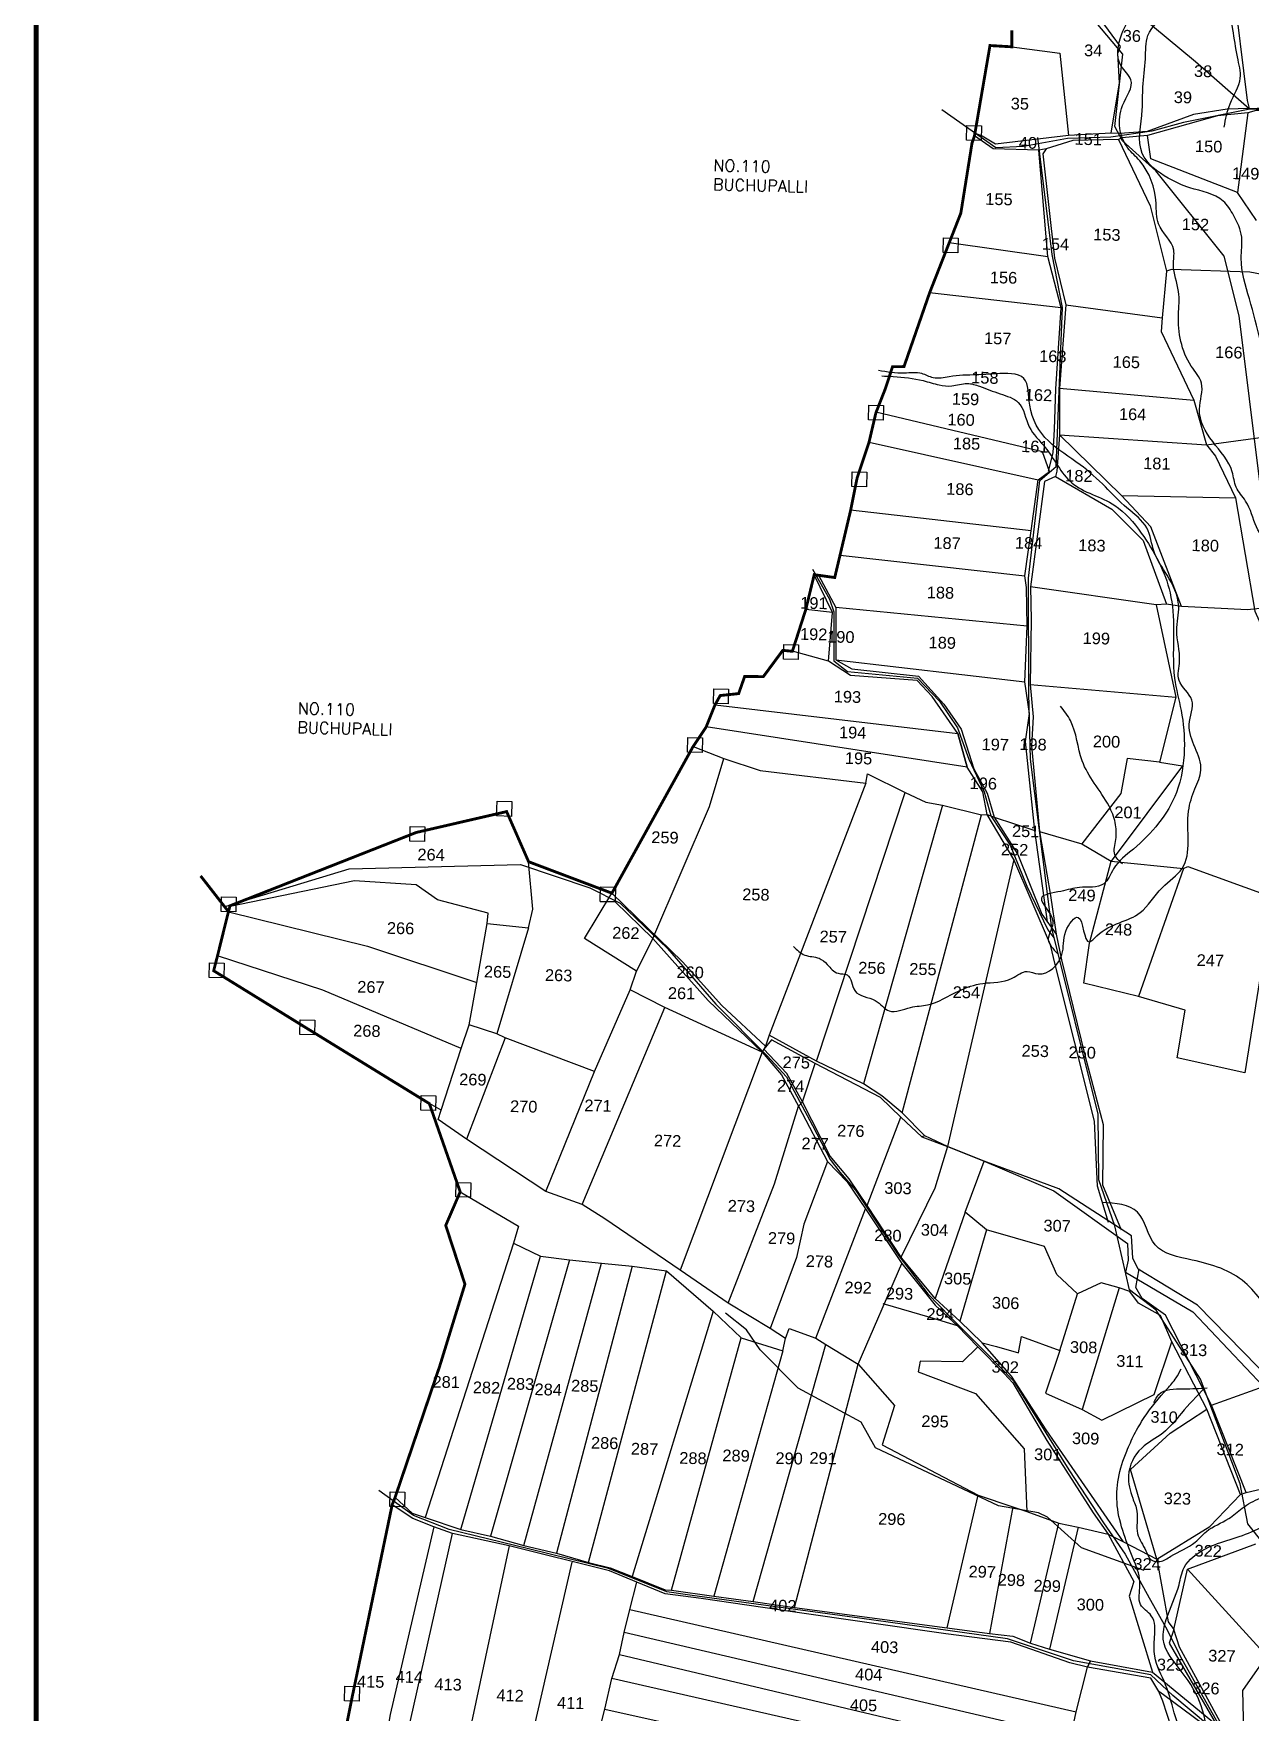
# Model space of a CAD drawing. Header units: inches. Extents: x 204541 to 241319, y 1610159 to 1619241.
# Drawn here: x 204541 to 206667, y 1613464 to 1616398 of the extents above; entities that cross this region are included whole.
import ezdxf
from ezdxf.enums import TextEntityAlignment as Align

# ---------------------------------------------------------------- set-up
doc = ezdxf.new("R2010")
doc.units = ezdxf.units.IN
doc.header["$LTSCALE"] = 15
doc.header["$MEASUREMENT"] = 0
for name, color, linetype in [('PLOT', 7, 'Continuous'), ('PLOT NO', 7, 'Continuous'), ('ROAD', 1, 'Continuous'), ('STREAM', 4, 'Continuous'), ('TEXT', 1, 'Continuous'), ('VILLAGE BOUNDARY', 5, 'Continuous'), ('VILLAGE BOUNDARY STONES', 1, 'Continuous'), ('VILLAGE BOUNDRY', 5, 'Continuous')]:
    doc.layers.add(name, color=color, linetype=linetype)
doc.styles.add('section', font='romant.shx', dxfattribs={"height": 2})
doc.styles.get("Standard").update_dxf_attribs({"font": 'arial.ttf'})

msp = doc.modelspace()

# ---------------------------------------------------------------- linework, layer by layer
at = {"layer": 'PLOT'}
for points in [[(206635.7, 1616484.1), (206661.2, 1616280.6), (206664.8, 1616266.8), (206776.8, 1616271.1), (206818.8, 1616268.6), (206865.7, 1616268), (206966.8, 1616286.2), (207190.8, 1616205.4), (207202.9, 1616200.8), (207211.9, 1616186.4), (207262.8, 1616150.1), (207363.8, 1616119.4), (207478.4, 1616089.4), (207564.4, 1616064.5), (207606.5, 1616073), (207635.3, 1616187.6), (207650.4, 1616245.9), (207698.6, 1616363.5), (207728.7, 1616411.5)], [(206423.6, 1616223.3), (206437.8, 1616311.4), (206435.1, 1616363.3), (206440, 1616375), (206404.3, 1616423.2)], [(206249.8, 1616374.4), (206333.7, 1616363), (206349.2, 1616219.4)], [(207197.6, 1616179.2), (207188.9, 1616197.5), (207102.7, 1616225.7), (207004.7, 1616260.1), (206956.8, 1616275.9), (206865.1, 1616258.7), (206812.2, 1616259), (206689, 1616263.1), (206676.7, 1616263.1), (206662.1, 1616259.1), (206609.3, 1616253.5), (206486.7, 1616219.2), (206442.3, 1616215.3), (206436.1, 1616212.7), (206356.6, 1616210.5), (206310.1, 1616196.3), (206297.1, 1616193.8), (206217.2, 1616196.3), (206184.7, 1616218.7)], [(206664.8, 1616266.8), (206626.2, 1616265.3), (206567, 1616256.2), (206486.6, 1616226.6), (206438.7, 1616222.7), (206423.6, 1616223.3), (206349.2, 1616219.4), (206221.6, 1616204.2), (206198.3, 1616218.3), (206185.6, 1616223.2)], [(206662.1, 1616259.1), (206643.9, 1616120)], [(206677.2, 1616070.6), (206643.9, 1616120), (206492.7, 1616178.9), (206486.7, 1616219.2)], [(206310.1, 1616196.3), (206304.3, 1616187.5), (206324.2, 1616005.2), (206344.1, 1615923.2), (206333.2, 1615777.7), (206333.1, 1615696.3), (206328.8, 1615633.1), (206326.5, 1615623.6), (206306.9, 1615614.9), (206282.7, 1615430.5), (206283.9, 1615373), (206282, 1615259.8), (206287.4, 1615203.5), (206284.6, 1615152.9), (206298.1, 1615002.9), (206317.7, 1614891.3), (206327.4, 1614823.7)], [(206314.1, 1615633.1), (206321.9, 1615664.6), (206324.3, 1615705.6), (206326.7, 1615776.8), (206336.3, 1615918), (206312.9, 1616007.7), (206297.1, 1616193.8)], [(206436.1, 1616212.7), (206491.4, 1616096.4), (206520.4, 1615982.3), (206512.5, 1615900.5), (206510.8, 1615876.7), (206567.7, 1615756.6), (206589.9, 1615678.6), (206605.5, 1615659.1), (206640.8, 1615586.2), (206674.7, 1615387.9), (206717.7, 1615292.1), (206804.8, 1615275.1), (206861.3, 1615160)], [(206140.7, 1616032.2), (206312.9, 1616007.7)], [(206854.4, 1615333.4), (206862.4, 1615353.7), (206764.5, 1615456.7), (206738.3, 1615539.8), (206720.2, 1615614.6), (206729.1, 1615659.5), (206722.6, 1615699.7), (206726.4, 1615769.5), (206733.1, 1615836.2), (206716.9, 1615910.8), (206730.2, 1615968.5), (206665.8, 1615980.8), (206528.8, 1615985.2), (206520.4, 1615982.3)], [(206336.3, 1615918), (206106.4, 1615944.7)], [(206344.1, 1615923.2), (206512.5, 1615900.5)], [(206333.2, 1615777.7), (206567.7, 1615756.6)], [(206312.2, 1614845), (206290.3, 1615004.9), (206274.1, 1615160.4), (206280.8, 1615209.1), (206272.5, 1615264.6), (206276.5, 1615361.7), (206275.5, 1615429.4), (206272.5, 1615450.1), (206284, 1615528.5), (206295.7, 1615617.5), (206315.6, 1615632.5), (206303.4, 1615666.5), (206012.4, 1615736)], [(206546.5, 1615396.3), (206492.8, 1615535.4), (206441.3, 1615590.5), (206333.1, 1615696.3), (206589.9, 1615678.6)], [(206589.9, 1615678.6), (206714.3, 1615696), (206722.6, 1615699.7)], [(206000.5, 1615683.3), (206295.7, 1615617.5)], [(206326.5, 1615623.6), (206424.9, 1615566.4), (206479.5, 1615511.4), (206520.3, 1615400.5)], [(206441.3, 1615590.5), (206640.8, 1615586.2)], [(206284, 1615528.5), (205968.4, 1615564.5)], [(205949.9, 1615486.1), (206272.5, 1615450.1)], [(205929.7, 1615300.5), (205936.8, 1615385.6), (205904.8, 1615451.9)], [(205912.3, 1615450.9), (205942.7, 1615394.3), (205942.4, 1615303.3), (205970.5, 1615287.4), (206086.9, 1615274.7), (206131.3, 1615225.4), (206161.4, 1615181.9), (206183.3, 1615112.7), (206207, 1615070.2), (206219, 1615028), (206260.3, 1614962.7), (206302.1, 1614858.6), (206327.4, 1614823.7), (206336.5, 1614779), (206378.2, 1614609.9), (206409.5, 1614491.3), (206408.1, 1614385.8), (206441.1, 1614307.2)], [(207033.6, 1614908.9), (207025.3, 1614987.3), (206973.2, 1615191.1), (206912.9, 1615198.8), (206854.8, 1615272.4), (206854.4, 1615333.4), (206774.4, 1615390.2), (206764.5, 1615401.8), (206661.4, 1615390.4), (206546.5, 1615396.3), (206520.3, 1615400.5), (206502.3, 1615399.1), (206282.7, 1615430.5)], [(206276.5, 1615361.7), (205942.7, 1615394.3)], [(206502.3, 1615399.1), (206536.3, 1615237.6), (206508, 1615124.2), (206451.2, 1615130.6), (206440.6, 1615069.4), (206372.5, 1614981.3)], [(205936.8, 1615385.6), (205890, 1615390.9)], [(206418.9, 1614320.1), (206399.6, 1614383.3), (206394.2, 1614496.9), (206325.6, 1614770.5), (206317.7, 1614805), (206253.2, 1614954.4), (206206.6, 1615032.9), (206199.4, 1615072.2), (206172.2, 1615115.5), (206155.7, 1615174.6), (206111, 1615239.1), (206084.5, 1615267), (205968.1, 1615275.6), (205929.7, 1615300.5), (205866.6, 1615318)], [(205942.4, 1615303.3), (206272.5, 1615264.6)], [(206282, 1615259.8), (206536.3, 1615237.6)], [(205731.5, 1615224.6), (206155.7, 1615174.6)], [(206155.7, 1615174.6), (206172.2, 1615115.5), (205716, 1615185.8)], [(205623.1, 1614816.3), (205721.7, 1615047), (205747.1, 1615130.5)], [(205693.1, 1615151.4), (205747.1, 1615130.5), (205810.1, 1615109.8), (205995.1, 1615087.3), (205998.1, 1615103.9), (206063.4, 1615071.2), (206099.8, 1615054.4), (206129, 1615048.9), (206197.2, 1615032.5), (206206.6, 1615032.9), (206219, 1615028), (206290.3, 1615004.9)], [(206508, 1615124.2), (206547.9, 1615117.6), (206423.7, 1614951.2)], [(205995.1, 1615087.3), (205826.2, 1614647)], [(205908.6, 1614602), (206063.4, 1615071.2)], [(206129, 1615048.9), (205991.1, 1614562.2)], [(206058.3, 1614511.2), (206197.2, 1615032.5)], [(206298.1, 1615002.9), (206372.5, 1614981.3), (206423.7, 1614951.2), (206550, 1614938.6), (206557.5, 1614941.7), (206703.8, 1614888.9), (206831.5, 1614842.6), (206921.9, 1614813.6), (206960.7, 1614810.5), (207144.5, 1614772)], [(206253.2, 1614954.4), (206137.6, 1614452.8)], [(205405.7, 1614834.7), (205413.2, 1614867.4), (205405.9, 1614950.3)], [(207088.6, 1614527.4), (206882.1, 1614730.8), (206820.6, 1614783.4), (206786.9, 1614705.9), (206688.5, 1614778.7), (206656.7, 1614581.6), (206538.5, 1614607.8), (206552.5, 1614690.6), (206471.1, 1614714.8), (206375.7, 1614738.1), (206385.7, 1614808.1), (206423.7, 1614951.2)], [(206550, 1614938.6), (206471.1, 1614714.8)], [(205253.3, 1614516.4), (205287.9, 1614623.9), (205302.1, 1614665.4), (205315.2, 1614739), (205333.6, 1614842.6), (205335, 1614860.2), (205246.9, 1614883.7), (205209.7, 1614909.8), (205101.5, 1614916.9), (204884.5, 1614872.1)], [(205819.9, 1614627.7), (205813.7, 1614617.2), (205813.7, 1614617.2), (205643.9, 1614695.4), (205583.4, 1614726.3), (205594.4, 1614758.9), (205623.1, 1614816.3), (205594.4, 1614758.9), (205503.5, 1614816), (205551.4, 1614895.3)], [(206705.6, 1614041), (206574.5, 1614175.3), (206470.8, 1614238.3), (206461.5, 1614257.7), (206459, 1614296.3), (206331.9, 1614378.5), (206201.8, 1614426.9), (206137.6, 1614452.8), (206098, 1614471), (206058.3, 1614511.2), (206023, 1614541.4), (205991.1, 1614562.2), (205908.6, 1614602), (205826.2, 1614647), (205819.9, 1614627.7), (205743.4, 1614699.2), (205674.8, 1614775.6), (205551.4, 1614895.3)], [(205531.1, 1614880.9), (205556.8, 1614880.3), (205623.1, 1614816.3), (205719.4, 1614707.5), (205813.7, 1614617.2), (205847.7, 1614577.9), (205877.6, 1614523), (205927.9, 1614426.3), (205962.6, 1614390.6), (205994.1, 1614343.5), (206057.9, 1614248.4), (206116, 1614175.4), (206154.9, 1614139.2), (206190.4, 1614102.5), (206236.3, 1614055.7), (206251.5, 1614039.4), (206311.1, 1613938.8), (206392.2, 1613812.3), (206418.5, 1613775), (206463, 1613692.2), (206454.9, 1613666.9), (206495.9, 1613534.2)], [(204881.5, 1614863), (205124.2, 1614802.9), (205315.2, 1614739)], [(205333.6, 1614842.6), (205405.7, 1614834.7), (205350.2, 1614649.4)], [(205287.9, 1614623.9), (205046.2, 1614726.1), (204862.4, 1614785.6)], [(205436, 1614373.9), (205521, 1614583.5), (205583.4, 1614726.3)], [(205499.6, 1614351.3), (205643.9, 1614695.4)], [(205521, 1614583.5), (205364.9, 1614642.3), (205350.2, 1614649.4), (205302.1, 1614665.4)], [(205364.9, 1614642.3), (205297.2, 1614465.5)], [(206098, 1614471), (206092.9, 1614469.3), (206056, 1614504.1), (206020.4, 1614538.1), (205906.6, 1614597.9), (205830.3, 1614638.8), (205816.8, 1614622.5)], [(205813.7, 1614617.2), (205670.5, 1614236.5)], [(206445.1, 1613762), (206310.1, 1613957.6), (206249.1, 1614051.2), (206198.4, 1614109.6), (206159.1, 1614147.5), (206115.9, 1614187), (206057.9, 1614257.7), (205997.2, 1614349.4), (205966, 1614396.2), (205932.4, 1614435.5), (205884.1, 1614530.6), (205857, 1614580.1), (205816.3, 1614623.1)], [(205754.7, 1614178.8), (205835.2, 1614387.5), (205877.6, 1614523), (205884.1, 1614530.6), (205906.6, 1614597.9)], [(205854.7, 1614117), (205827.6, 1614134.6), (205754.7, 1614178.8), (205670.5, 1614236.5), (205538.8, 1614326.2), (205499.6, 1614351.3), (205436, 1614373.9), (205297.2, 1614465.5), (205248.1, 1614499.9), (205253.3, 1614516.4), (205232.5, 1614527.6)], [(205997.2, 1614349.4), (206056, 1614504.1)], [(206092.9, 1614469.3), (206137.6, 1614452.8), (206201.8, 1614426.9), (206201.8, 1614426.9)], [(205927.9, 1614426.3), (205886.6, 1614317.1), (205873.8, 1614258.8), (205827.6, 1614134.6)], [(206137.6, 1614452.8), (206115.6, 1614380.1), (206056.6, 1614259.6)], [(206503.5, 1613731.5), (206595.7, 1613788.8), (206649.2, 1613844.6), (206590.8, 1613993.7), (206529.5, 1614111.2), (206509.4, 1614157.4), (206471.5, 1614179), (206455.8, 1614199.5), (206437.6, 1614205.9), (206406.1, 1614214.3), (206364.5, 1614195.2), (206328.7, 1614229.2), (206307.3, 1614278.1), (206206, 1614306.9), (206168.4, 1614337.7), (206201.8, 1614426.9), (206323.5, 1614375.4), (206452.1, 1614283.1), (206452.9, 1614254), (206452.9, 1614254), (206448.5, 1614233.3), (206565.9, 1614163.5), (206689.7, 1614033.1)], [(205286.4, 1614373.4), (205388.4, 1614313.3), (205379.5, 1614283.9), (205426.5, 1614261.1), (205477.4, 1614254.7), (205533.5, 1614248.9), (205586.5, 1614243.5), (205646.6, 1614235.3), (205728.2, 1614164.7), (205777.2, 1614118.4), (205849.7, 1614095.7), (205854.7, 1614117), (205861, 1614134.7), (205907.8, 1614117.8), (205925.2, 1614106.7), (205981.8, 1614072), (206045, 1614000.3), (206023.4, 1613931.2), (206191.1, 1613843.4), (206251.6, 1613823), (206276.3, 1613814.5), (206332, 1613794.3), (206366, 1613787.3), (206418.5, 1613775), (206445.1, 1613762), (206503.5, 1613731.5), (206523.3, 1613622), (206532.7, 1613608.3), (206524.9, 1613584.7), (206607.2, 1613442)], [(205907.8, 1614117.8), (205994.1, 1614343.5)], [(206168.4, 1614337.7), (206115.9, 1614187)], [(205379.5, 1614283.9), (205225.1, 1613804)], [(206206, 1614306.9), (206159.1, 1614147.5)], [(205287.4, 1613783.5), (205426.5, 1614261.1)], [(205477.4, 1614254.7), (205339.4, 1613771.8)], [(205397.7, 1613755.2), (205533.5, 1614248.9)], [(205586.5, 1614243.5), (205454.5, 1613742)], [(205510.5, 1613725.8), (205646.6, 1614235.3)], [(205981.8, 1614072), (206057.9, 1614248.4)], [(206649.2, 1613844.6), (206659.3, 1613848.2), (206598.7, 1614000.7), (206518.2, 1614158), (206477.6, 1614186.8), (206466.5, 1614206.4), (206472.3, 1614238.7)], [(206198.4, 1614109.6), (206223.2, 1614103), (206261.7, 1614091.8), (206266.6, 1614120.4), (206333.7, 1614096.3), (206364.5, 1614195.2)], [(206437.6, 1614205.9), (206373.1, 1613993.3)], [(205728.2, 1614164.7), (205586.9, 1613700.9)], [(206154.9, 1614139.2), (206107.2, 1614153.7), (206025.3, 1614177.6)], [(205655.2, 1613677.3), (205777.2, 1614118.4)], [(205798.1, 1613657.3), (205925.2, 1614106.7)], [(206333.7, 1614096.3), (206308.6, 1614021.6), (206373.1, 1613993.3), (206407, 1613974.6), (206498.5, 1614019.2), (206529.5, 1614111.2)], [(205849.7, 1614095.7), (205729.2, 1613666.8)], [(206190.4, 1614102.5), (206163.6, 1614076.2), (206090, 1614077.4), (206086.6, 1614059.1), (206186.7, 1614021), (206271.6, 1613924.4), (206276.3, 1613814.5)], [(205870.1, 1613646.8), (205981.8, 1614072)], [(206598.7, 1614000.7), (206689.7, 1614033.1), (206705.6, 1614041)], [(206503.5, 1613731.5), (206457.3, 1613888.1), (206526.4, 1613951.6), (206590.8, 1613993.7)], [(206659.3, 1613848.2), (206916.4, 1613907.7), (206917.9, 1613942.7), (206917.6, 1613962)], [(205172.6, 1613839.2), (205202.6, 1613811.6), (205225.1, 1613804), (205287.4, 1613783.5), (205339.4, 1613771.8), (205397.7, 1613755.2), (205454.5, 1613742), (205510.5, 1613725.8), (205548.6, 1613716.4), (205586.9, 1613700.9), (205644.3, 1613677.9), (205655.2, 1613677.3), (205729.2, 1613666.8), (205798.1, 1613657.3), (205870.1, 1613646.8), (206137.2, 1613611.4), (206211.1, 1613601.5), (206251.7, 1613596.8), (206282.6, 1613584.5), (206315.6, 1613574), (206387.1, 1613554), (206382.4, 1613542.5), (206387.1, 1613554), (206495.9, 1613534.2), (206607.2, 1613442)], [(206137.2, 1613611.4), (206191.1, 1613843.4)], [(206352.8, 1613420.7), (206362.6, 1613464.8), (206382.4, 1613542.5), (206351.4, 1613550.4), (206248.4, 1613586.3), (206134.8, 1613600.8), (205866.8, 1613639.7), (205707.3, 1613662.8), (205644.7, 1613671), (205595, 1613691.5), (205547.3, 1613711), (205372.2, 1613754.5), (205273, 1613776.1), (205240.4, 1613788), (205203.7, 1613802.8), (205167.6, 1613826.7)], [(206251.6, 1613823), (206211.1, 1613601.5)], [(205240.4, 1613788), (205164.1, 1613459.9), (205138, 1613304.9)], [(206282.6, 1613584.5), (206332, 1613794.3)], [(206366, 1613787.3), (206315.6, 1613574)], [(205168.6, 1613312.1), (205273, 1613776.1)], [(205372.2, 1613754.5), (205280, 1613323.4)], [(206620.9, 1613434.2), (206542.6, 1613577.4), (206532.7, 1613608.3), (206556.8, 1613713.9), (206675.9, 1613758.5)], [(205385.4, 1613304.9), (205481.8, 1613726.4)], [(206556.8, 1613713.9), (206695.5, 1613561.8), (206773.8, 1613509), (206817.6, 1613501.9), (206845, 1613491.8)], [(206655.5, 1613405.3), (206653.2, 1613502), (206695.5, 1613561.8), (206732.5, 1613641.3), (206789.4, 1613702.4)], [(205484.2, 1613252.2), (205506.8, 1613337.5), (205524.2, 1613412.1), (205538.8, 1613469.5), (205551.2, 1613522.7), (205564.4, 1613564.8), (205573.1, 1613603.3), (205582.6, 1613643.8), (205595, 1613691.5)], [(205582.6, 1613643.8), (206362.6, 1613464.8)], [(206352.8, 1613420.7), (205573.1, 1613603.3)], [(205564.4, 1613564.8), (206343.3, 1613380.2)], [(206279.2, 1613357.2), (205551.2, 1613522.7)], [(206776, 1613342.7), (206668.9, 1613379.7), (206636.6, 1613404.2), (206514.8, 1613494.6), (206506.7, 1613500.2), (206493, 1613523.6), (206382.4, 1613542.5)], [(206551.3, 1613366.7), (206513.8, 1613483.2), (206506.7, 1613500.2)], [(205538.8, 1613469.5), (206275, 1613305.8)]]:
    msp.add_lwpolyline(points, dxfattribs=at)
at = {"layer": 'ROAD'}
for points in [[(206312.1, 1616554.8), (206359.1, 1616517.3), (206471.8, 1616430.8), (206570.5, 1616348.5), (206664.8, 1616266.8)], [(207144.4, 1614772.7), (207046.9, 1614931.5), (206899.6, 1615195.6), (206720.5, 1615381.5), (206683.2, 1615614.1), (206647.2, 1615904.1), (206620.8, 1616008.6), (206501.7, 1616157.9), (206443.5, 1616210), (206429.9, 1616235), (206443.9, 1616361.4), (206329.1, 1616498.6)], [(206780.5, 1616263.9), (206665.4, 1616265.4), (206549.6, 1616242.3), (206494.4, 1616226.8), (206423.1, 1616216.6), (206347.3, 1616213.9), (206270.5, 1616200), (206222.3, 1616197.8), (206127.6, 1616264.5)], [(206903.3, 1613392.5), (206862.4, 1613480.4), (206857, 1613535.5), (206860.1, 1613563.2), (206822.8, 1613645.9), (206789.2, 1613708.9), (206689.4, 1613758.9), (206662.3, 1613793), (206648.9, 1613863.3), (206579.3, 1614045.8), (206501.8, 1614166.5), (206455.5, 1614202), (206429.8, 1614313.8), (206401.8, 1614394.6), (206400.5, 1614508.9), (206320.1, 1614833.9), (206282.5, 1615129.3), (206279.4, 1615244.3), (206279.2, 1615445.8), (206298.7, 1615616.3), (206327.3, 1615640.7), (206338.6, 1615919.1), (206320.4, 1616011.3), (206295.2, 1616216.2)], [(205901.7, 1615461.4), (205931.4, 1615409.4), (205939.2, 1615387), (205938.9, 1615301.5), (205962.8, 1615282.7), (206085.1, 1615271.1), (206123.9, 1615230.9), (206155, 1615184.1), (206174.8, 1615129.6), (206201.6, 1615072.2), (206213, 1615030.4), (206247.3, 1614979.5), (206275.9, 1614907.5), (206312.7, 1614831.4), (206323.4, 1614817.2)], [(204877.5, 1614872.8), (205092.6, 1614937.7), (205391.5, 1614945.2), (205512.7, 1614904.8), (205566, 1614878.1), (205648.3, 1614798.7), (205732.8, 1614701.1), (205822.8, 1614611.3), (205856.3, 1614574.3), (205902, 1614489.3), (205932.5, 1614430.2), (205949.4, 1614407.5), (205976.7, 1614376.6), (206052.6, 1614261.5), (206103.4, 1614195.2), (206143, 1614154.3), (206206.1, 1614090.9), (206252.6, 1614043.2), (206349.6, 1613887.4), (206410.2, 1613794.7), (206448, 1613740.4), (206490.1, 1613663.8), (206518.4, 1613613), (206547, 1613557), (206612.2, 1613440.8)], [(206480.9, 1613711.5), (206371.8, 1613751.1), (206312.3, 1613804.6), (206296.4, 1613812.5), (206226.4, 1613824.6), (206011.6, 1613926.3), (205986.6, 1613971), (205877, 1614030.4), (205810.3, 1614097.4), (205786.4, 1614132), (205750, 1614161.2)], [(206652.2, 1613392), (206531, 1613493.1), (206493, 1613529.4), (206357.8, 1613553.6), (206242.5, 1613592.5), (205983.6, 1613628.5), (205691.5, 1613668.1), (205647.1, 1613674.2), (205545.2, 1613715.3), (205405.9, 1613749.7), (205266.9, 1613783.5), (205204.7, 1613808), (205144.1, 1613851.3)]]:
    msp.add_lwpolyline(points, dxfattribs=at)
at = {"layer": 'STREAM'}
for points in [[(206976.5, 1614016.6), (206977.5, 1614024.1), (206977.1, 1614043.5), (206957.9, 1614124.7), (206953.5, 1614188.8), (206934.2, 1614263.3), (206950, 1614397.5), (206975.6, 1614483.3), (207007.7, 1614521.3), (207035.9, 1614574.5), (206995.6, 1614615.8), (206945.7, 1614681.8), (206927.8, 1614710), (206938.6, 1614775.3), (206940, 1614796.4), (206921.9, 1614815.3), (206899.5, 1614831), (206911, 1614851.4), (206916.6, 1614874), (206923.4, 1614912.6), (206904, 1614949.2), (206883.9, 1614990), (206864.6, 1615028.4), (206847.5, 1615053.2), (206836.5, 1615090.4), (206823.7, 1615118.5), (206816.8, 1615148.1), (206803.2, 1615176.2), (206782.5, 1615192.7), (206727, 1615277.8), (206715.4, 1615323.5), (206698, 1615370.2), (206699.4, 1615428.2), (206726.8, 1615449.5), (206704.3, 1615496.3), (206677.4, 1615535.6), (206658.3, 1615580.6), (206642, 1615604.6), (206635, 1615631.7), (206600.8, 1615684.4), (206577.7, 1615741.3), (206581.2, 1615786.6), (206563.4, 1615816.5), (206541.1, 1615906.2), (206541.2, 1615946.6), (206532.2, 1615993.9), (206532.8, 1616019.1), (206506.1, 1616064.9), (206501.9, 1616101.2), (206473.3, 1616175.1), (206452.7, 1616197.4), (206443.5, 1616271.7), (206458, 1616316.8), (206440.9, 1616340.8), (206442.2, 1616397.1), (206463.2, 1616430.3), (206506, 1616454.9), (206545.8, 1616499.5), (206580.4, 1616539), (206598.6, 1616559.7), (206619.6, 1616597), (206638.5, 1616610.9), (206650.5, 1616619), (206658.6, 1616641.6), (206669.1, 1616661.5), (206684, 1616683.9), (206694.4, 1616697.9), (206707.5, 1616715.3), (206753.1, 1616752.6), (206807.5, 1616813.6), (206835.4, 1616850.8), (206852.1, 1616847), (206868, 1616879.5), (206893.9, 1616905.8), (206941.1, 1616908.9), (206992.8, 1616919.5), (207064, 1616938.9), (207128.2, 1616947.5), (207197.4, 1616956), (207255.3, 1616980.7), (207337.4, 1616989.2), (207424.7, 1617012.4), (207453.6, 1617021.9), (207479.9, 1617031.3), (207503.2, 1617057.7), (207523.2, 1617085), (207541.6, 1617113.2), (207565.1, 1617147.2)], [(207061.2, 1614565.6), (207057.4, 1614583.4), (207033.7, 1614613.4), (207017.2, 1614629.8), (206996.6, 1614646.3), (206976.1, 1614670.3), (206960.5, 1614691.7), (206943.2, 1614707.3), (206945.8, 1614746.8), (206958.1, 1614805.5), (206946.1, 1614830.1), (206937.1, 1614843), (206947.3, 1614918.2), (206945.3, 1614975.5), (206931.2, 1615021.3), (206915.8, 1615084), (206899.6, 1615112.1), (206894, 1615161.1), (206881.4, 1615199.2), (206873.6, 1615225.5), (206862.8, 1615267.9), (206848.7, 1615278.3), (206854.8, 1615326.8), (206841.5, 1615370.9), (206804.2, 1615396.2), (206779.7, 1615428.7), (206740.7, 1615491.9), (206721.9, 1615549.6), (206716.9, 1615591.8), (206714.6, 1615638.2), (206715.3, 1615665.1), (206684.3, 1615860.1), (206665, 1615933.7), (206650.6, 1616004.8), (206651.5, 1616041.8), (206637.2, 1616080), (206619.2, 1616104.9), (206560.8, 1616128.1), (206523.3, 1616145), (206477.8, 1616187.9), (206477.9, 1616264.5), (206478.8, 1616304), (206483.3, 1616353.6), (206487.6, 1616393.9), (206526.6, 1616437.6), (206565.3, 1616473.7), (206600.5, 1616501.5), (206619.5, 1616518.8), (206629.3, 1616508.4), (206629.2, 1616465.5), (206635.4, 1616404.8), (206643.5, 1616356.6), (206648.5, 1616319.4), (206630.6, 1616274.4), (206620.4, 1616234.2)], [(205868.6, 1614802.1), (205888.5, 1614787.2), (205913.2, 1614781.5), (205927.5, 1614770.9), (205946.6, 1614755.3), (205962.1, 1614752.5), (205975.8, 1614725), (206011.5, 1614707.5), (206035.9, 1614689.5), (206073, 1614695.6), (206102.8, 1614700.3), (206156.9, 1614724.3), (206199.3, 1614737.6), (206250.5, 1614746.8), (206276.9, 1614758.6), (206296, 1614754.1), (206337.5, 1614788), (206344.2, 1614828.8), (206366, 1614852.9), (206385.1, 1614810.1), (206398.4, 1614820.7), (206474.2, 1614861.3), (206512.5, 1614904.9), (206547.5, 1614938.6), (206558.7, 1615038.9), (206569.9, 1615077.9), (206580.2, 1615110.1), (206559.8, 1615190), (206564.3, 1615232.9), (206542.2, 1615267.2), (206543, 1615301.2), (206538.1, 1615354.5), (206541.4, 1615397), (206521.2, 1615451.1), (206498.5, 1615491.9), (206485.8, 1615533.5), (206451, 1615568.6), (206413.3, 1615605.4), (206369.1, 1615644), (206313.8, 1615685.6), (206281.2, 1615748.4), (206270.9, 1615794.9), (206222.1, 1615803), (206188, 1615801.2), (206140.7, 1615797.9), (206112.7, 1615795.9), (206092.8, 1615803.4), (206062.2, 1615804.1), (206016.9, 1615808.7)], [(206022.6, 1615799.2), (206042.8, 1615798.3), (206095.3, 1615791), (206123.1, 1615783.5), (206145, 1615781.9), (206172.1, 1615786.1), (206193.6, 1615781.2), (206229.5, 1615768), (206261.3, 1615752.9), (206280.5, 1615710.4), (206308.3, 1615674.3), (206354.5, 1615612.6), (206429.6, 1615573.1), (206476.1, 1615524.5), (206526.3, 1615420.2), (206532.5, 1615355), (206534.3, 1615270.8), (206545.6, 1615214.8), (206551.2, 1615146.5), (206537.4, 1615071.4), (206462.3, 1614972.5), (206427.6, 1614937.8), (206410.5, 1614911.5), (206368.2, 1614905.4), (206335.3, 1614898.5), (206301.6, 1614886.7), (206321.5, 1614846.9), (206313.6, 1614814.9), (206330, 1614789.9)], [(206443.1, 1614946.7), (206429.8, 1614962.8), (206431.5, 1614989), (206430.6, 1615018.6), (206419.7, 1615047.2), (206393.9, 1615087.7), (206372.9, 1615126.5), (206352.5, 1615196.8), (206335.1, 1615222.3)], [(207218.5, 1613444.8), (207195.1, 1613453.7), (207175.3, 1613464.2), (207154.3, 1613464.7), (207141.6, 1613464.4), (207130.2, 1613468.4), (207108.6, 1613470.5), (207087.1, 1613469.9), (207035.2, 1613479.5), (207003.5, 1613475.5), (206982.6, 1613479.7), (206939.1, 1613487.5), (206915.6, 1613495.4), (206869.9, 1613497), (206846.3, 1613454.5), (206835.6, 1613404.3), (206830.3, 1613378.1), (206793.9, 1613328), (206773.7, 1613296.4), (206727.7, 1613225.6), (206707, 1613174), (206664.8, 1613121.4), (206629.1, 1613079.7), (206570.4, 1613045.8), (206509.6, 1613034.6), (206482.8, 1613035.2), (206414.2, 1613038.8), (206352.8, 1613038.6), (206286.5, 1613046), (206266.1, 1613075.1), (206266.2, 1613114.6), (206260.7, 1613164.3), (206261.3, 1613158.2), (206265.9, 1613209.4), (206273.5, 1613249.5), (206310.9, 1613298.3), (206355.7, 1613310.7), (206434.5, 1613297.1), (206485.6, 1613288.3), (206524.4, 1613289.9), (206546.4, 1613295.3), (206574.5, 1613310.6), (206582.3, 1613322.2), (206587.6, 1613367.5), (206590.4, 1613413.6), (206580.9, 1613475.2), (206547.7, 1613533.2), (206514.5, 1613591.6), (206519.6, 1613626), (206542, 1613686.8), (206551.1, 1613716.9), (206588.1, 1613749.6), (206673.8, 1613781.3), (206726.5, 1613806.9), (206823.5, 1613816.5), (206881.2, 1613835.3), (206959.3, 1613881.1), (207000.4, 1613913.7), (207012.7, 1613936.2), (207009.5, 1613980.8), (206996.2, 1614020.6), (206992.1, 1614061.9), (206987.2, 1614106.6), (206976.7, 1614161.4), (206970.8, 1614196.9), (206972.6, 1614238), (206962.4, 1614267.7), (206966.8, 1614347.1), (206973, 1614399.1), (206986.6, 1614441.6), (207010.8, 1614503.3), (207030.9, 1614537.3), (207063.5, 1614564.3), (207098.4, 1614579.4), (207130.8, 1614597.2), (207145.3, 1614606.1), (207153.4, 1614661.9), (207155.5, 1614714), (207165.6, 1614786.1), (207244.6, 1614781.7), (207264, 1614785.4), (207309.1, 1614807.9), (207348.5, 1614835.6), (207384.7, 1614875.9), (207415.8, 1614910.5), (207437.5, 1614938.6), (207462.1, 1614948.1)], [(206932.5, 1613932.6), (206983, 1613931.4), (206996, 1613950.5), (206987.7, 1613991.9), (206935.9, 1614044.4), (206895.8, 1614057.2), (206853.6, 1614089.3), (206792, 1614119.3), (206719.4, 1614149.6), (206656.9, 1614215), (206565.2, 1614254.2), (206500.1, 1614280.9), (206469.5, 1614338), (206407.5, 1614354.6)], [(205654.4, 1611096.8), (205648.1, 1611118), (205653.9, 1611139.9), (205661.4, 1611147.6), (205669, 1611158.4), (205681.9, 1611195.9), (205689.4, 1611221.4), (205708.6, 1611236.7), (205719, 1611253.8), (205723.4, 1611282.6), (205732.3, 1611305.5), (205748, 1611327.1), (205750.7, 1611350.2), (205752.3, 1611372.7), (205759.2, 1611395.7), (205781.4, 1611411.1), (205778.2, 1611454), (205786.9, 1611501.7), (205773.1, 1611526.3), (205788.4, 1611568.8), (205766.5, 1611599.5), (205771.3, 1611626.3), (205776.7, 1611642.9), (205771.4, 1611667.4), (205776.6, 1611708.4), (205783.6, 1611723.3), (205786, 1611754.3), (205786.6, 1611779.5), (205818.8, 1611826.4), (205809, 1611872.8), (205830.9, 1611913.4), (205848.7, 1611956.6), (205849.4, 1611985.1), (205872.1, 1612023.2), (205872.9, 1612057.6), (205884.5, 1612087.6), (205877.7, 1612117.1), (205884.5, 1612157.2), (205886.7, 1612180.7), (205904.5, 1612223.9), (205912.2, 1612262.2), (205938.7, 1612282.6), (205949, 1612327.6), (205973, 1612348.1), (205985.3, 1612370.4), (206003, 1612412), (206008.7, 1612440.4), (206007.9, 1612476.5), (206009.6, 1612512.6), (206008.7, 1612547), (205978.9, 1612563.7), (205942.2, 1612577.9), (205923.2, 1612591.8), (205905.2, 1612610.7), (205887.7, 1612619.5), (205873.3, 1612646.7), (205866.8, 1612657.8), (205850.2, 1612664.9), (205824.8, 1612704.7), (205812.8, 1612768.8), (205823.9, 1612810.5), (205834.6, 1612838.8), (205839.5, 1612868.9), (205845.1, 1612892.3), (205857.9, 1612899.5), (205877.5, 1612912.5), (205888.3, 1612942.5), (205913.3, 1612971.3), (205936.4, 1612988.4), (205968.5, 1612995.2), (206066.6, 1612990.4), (206113.7, 1612992.6), (206200, 1613017.5), (206228.1, 1613033.6), (206236.7, 1613072.4), (206245.6, 1613130.1), (206238.2, 1613175.6), (206235.4, 1613200), (206240.4, 1613234.3), (206253.5, 1613255), (206276.2, 1613291.4), (206287.6, 1613312.1), (206293.9, 1613327.9), (206312.7, 1613343.4), (206344.6, 1613342.7), (206386.3, 1613331.6), (206417.3, 1613325), (206460.7, 1613315.6), (206481.8, 1613317.6), (206510.5, 1613322.9), (206527.5, 1613332.5), (206542, 1613341.4), (206562.3, 1613371.5), (206551.5, 1613413.8), (206535.7, 1613456.1), (206518.5, 1613511.9), (206499.5, 1613561.9), (206499.4, 1613595.4), (206493.6, 1613632.5), (206474.7, 1613652.3), (206473.8, 1613685.9), (206463.8, 1613727.7), (206434.2, 1613824.9), (206436.1, 1613872.7), (206450.7, 1613920.2), (206463.9, 1613949.3), (206481.4, 1613979.1), (206521.3, 1614029.4), (206536.8, 1614048.3), (206545.6, 1614064.1)], [(206586.7, 1614030.5), (206546.2, 1613986.7), (206513.8, 1613951.7), (206476.8, 1613925.7), (206453.6, 1613877.3), (206461.1, 1613838.2), (206468.4, 1613815.2), (206469.6, 1613776.2), (206484.2, 1613745.9), (206493.3, 1613730.4), (206508.5, 1613727.4), (206527.7, 1613736.5), (206570.4, 1613761.3), (206589.8, 1613779.7), (206628.8, 1613802.5), (206652.3, 1613820.4), (206683.8, 1613838.1), (206705, 1613844.4), (206734.1, 1613847.9), (206768, 1613858.7), (206796.1, 1613864.4), (206822.6, 1613872.7), (206859.7, 1613881.8), (206896.1, 1613885.7), (206933.4, 1613919.8), (206933.9, 1613943.5), (206923.8, 1613959.5), (206865.2, 1613976.7)], [(206498.1, 1614005.1), (206506.8, 1614019.2), (206549.9, 1614029.1), (206591.1, 1614030.6)]]:
    msp.add_spline(points, degree=3, dxfattribs=at)
at = {"layer": 'VILLAGE BOUNDARY', "const_width": 5}
msp.add_lwpolyline([(205055.5, 1613279.2), (205098.5, 1613494.4), (205167.6, 1613826.7), (205172.6, 1613839.2), (205250.6, 1614068.8), (205294.7, 1614212), (205261.1, 1614314.7), (205286.4, 1614373.4), (205232.5, 1614527.6), (205013.5, 1614662.3), (204855.8, 1614759.8), (204862.4, 1614785.6), (204881.6, 1614863.1), (204833, 1614925.5), (204881.6, 1614863.1), (204884.4, 1614873.3), (205209.6, 1615001.4), (205367.5, 1615037.9), (205405.9, 1614950.3), (205551.4, 1614895.3), (205693.1, 1615151.4), (205716, 1615185.8), (205731.5, 1615224.6), (205740.6, 1615240.7), (205772.8, 1615244.1), (205783.3, 1615274.1), (205815.9, 1615273.7), (205849.9, 1615319.7), (205866.6, 1615318), (205890, 1615390.9), (205904.8, 1615451.9), (205940.6, 1615446.9), (205949.9, 1615486.1), (205968.4, 1615564.5), (205979.8, 1615621.2), (206000.5, 1615683.3), (206012.5, 1615734.7), (206029, 1615776.9), (206041.6, 1615815.3), (206061.6, 1615815.6), (206106.4, 1615944.7), (206140.7, 1616032.2), (206160.9, 1616083.8), (206180.4, 1616206.1), (206184.7, 1616218.7), (206211.8, 1616376.6), (206249.8, 1616374.4), (206249.8, 1616403.1)], dxfattribs=at)
at = {"layer": 'VILLAGE BOUNDARY STONES'}
for points in [[(206171.3, 1616237.1), (206196.9, 1616236.5), (206196.4, 1616210.9), (206170.7, 1616211.5)], [(206130.6, 1616040.7), (206156.2, 1616040.1), (206155.6, 1616014.5), (206130, 1616015.1)], [(206000, 1615748.4), (206025.6, 1615747.8), (206025, 1615722.2), (205999.4, 1615722.8)], [(205971.1, 1615631.6), (205996.8, 1615631), (205996.2, 1615605.4), (205970.5, 1615606)], [(205851.8, 1615330.1), (205877.5, 1615329.5), (205876.9, 1615303.9), (205851.2, 1615304.5)], [(205729.3, 1615252.4), (205755, 1615251.8), (205754.4, 1615226.1), (205728.7, 1615226.7)], [(205684.3, 1615167.4), (205709.9, 1615166.8), (205709.3, 1615141.2), (205683.7, 1615141.8)], [(205350.7, 1615055.9), (205376.4, 1615055.3), (205375.8, 1615029.6), (205350.1, 1615030.2)], [(205199, 1615011.8), (205224.7, 1615011.2), (205224.1, 1614985.6), (205198.4, 1614986.2)], [(205531.7, 1614906.5), (205557.4, 1614905.9), (205556.8, 1614880.3), (205531.1, 1614880.9)], [(204869.5, 1614888.9), (204895.1, 1614888.3), (204894.5, 1614862.7), (204868.9, 1614863.3)], [(204848.4, 1614773.7), (204874, 1614773.1), (204873.4, 1614747.5), (204847.8, 1614748.1)], [(205006.7, 1614674), (205032.4, 1614673.4), (205031.8, 1614647.8), (205006.1, 1614648.4)], [(205218.3, 1614542), (205243.9, 1614541.4), (205243.3, 1614515.8), (205217.7, 1614516.4)], [(205279.3, 1614390), (205304.9, 1614389.4), (205304.3, 1614363.8), (205278.7, 1614364.4)], [(205164.1, 1613849.1), (205189.7, 1613848.5), (205189.1, 1613822.8), (205163.5, 1613823.4)], [(205084.8, 1613509.5), (205110.5, 1613508.9), (205109.9, 1613483.2), (205084.2, 1613483.8)]]:
    msp.add_lwpolyline(points, close=True, dxfattribs=at)
at = {"layer": 'VILLAGE BOUNDRY', "const_width": 9}
msp.add_lwpolyline([(204545.7, 1618728.4), (209732.2, 1618728.4), (209732.2, 1610481.2), (204545.7, 1610481.2)], close=True, dxfattribs=at)

# ---------------------------------------------------------------- texts
at = {"layer": 'PLOT NO'}
for s, p in [('36', (206459.6, 1616393.5)), ('34', (206392.1, 1616368)), ('38', (206584.1, 1616331.8)), ('35', (206264, 1616275)), ('39', (206548.8, 1616286.1)), ('40', (206278.1, 1616206.7)), ('151', (206383.5, 1616213)), ('150', (206593.8, 1616200.3)), ('149', (206658.5, 1616152.9)), ('155', (206227.5, 1616108.1)), ('152', (206570.7, 1616064)), ('154', (206326.2, 1616029.6)), ('153', (206416, 1616046)), ('156', (206235.5, 1615971.1)), ('157', (206225.3, 1615864.8)), ('163', (206321.6, 1615833.6)), ('165', (206450, 1615823.4)), ('166', (206629, 1615840.4)), ('158', (206202.9, 1615796.1)), ('162', (206296.6, 1615765.8)), ('159', (206169.1, 1615758.7)), ('160', (206161.3, 1615722.6)), ('164', (206461, 1615732.3)), ('185', (206170.9, 1615681)), ('161', (206290.2, 1615675.9)), ('182', (206367.2, 1615624.6)), ('181', (206503.3, 1615646.2)), ('186', (206159.3, 1615601.4)), ('187', (206136.9, 1615507.1)), ('184', (206279.3, 1615507.3)), ('183', (206389.9, 1615503)), ('180', (206587.9, 1615502.9)), ('188', (206125.3, 1615420.5)), ('191', (205904.3, 1615402.3)), ('192', (205903.9, 1615347.9)), ('190', (205951.3, 1615343.2)), ('189', (206128.5, 1615333)), ('199', (206397.6, 1615340.6)), ('193', (205962.9, 1615238.5)), ('194', (205972, 1615176)), ('197', (206221.1, 1615155.1)), ('198', (206287, 1615155.3)), ('200', (206415.4, 1615160.2)), ('195', (205982.3, 1615131)), ('196', (206200.2, 1615087.1)), ('201', (206452.9, 1615036.4)), ('251', (206274.2, 1615003.6)), ('259', (205644.1, 1614992.7)), ('264', (205235.6, 1614962.5)), ('252', (206254.9, 1614971.4)), ('258', (205802.9, 1614892.9)), ('249', (206372.5, 1614891.6)), ('266', (205182.3, 1614834.1)), ('262', (205575.8, 1614825.8)), ('248', (206436.4, 1614831.9)), ('257', (205938, 1614819.2)), ('247', (206596.7, 1614777.9)), ('265', (205351.8, 1614757.9)), ('263', (205458.4, 1614751.8)), ('260', (205688.1, 1614757.1)), ('256', (206005.6, 1614764.7)), ('255', (206094.7, 1614762.6)), ('267', (205130.5, 1614731.3)), ('261', (205673.1, 1614720.4)), ('254', (206170.6, 1614722)), ('268', (205123.4, 1614654.7)), ('275', (205873.5, 1614599.5)), ('253', (206290.9, 1614619.6)), ('250', (206372.9, 1614616.8)), ('269', (205308.5, 1614569.7)), ('274', (205863.7, 1614558.3)), ('270', (205397.4, 1614522.6)), ('271', (205527.2, 1614524)), ('276', (205968.7, 1614480)), ('272', (205648.7, 1614462.7)), ('277', (205906.4, 1614457.6)), ('303', (206051.1, 1614379.8)), ('273', (205777.6, 1614348.6)), ('280', (206033.5, 1614297.1)), ('304', (206114.9, 1614306.7)), ('307', (206329.1, 1614314.1)), ('279', (205847.8, 1614292.3)), ('278', (205913.9, 1614251.9)), ('305', (206155.4, 1614221.8)), ('292', (205981.5, 1614206)), ('293', (206053.8, 1614195.5)), ('294', (206124.6, 1614159.4)), ('306', (206239.3, 1614179.2)), ('308', (206375.4, 1614101.8)), ('313', (206567.4, 1614097)), ('302', (206238.4, 1614067.3)), ('311', (206456.3, 1614077.5)), ('281', (205262, 1614041.1)), ('283', (205391.8, 1614037.8)), ('285', (205504, 1614034.3)), ('282', (205332.4, 1614031.3)), ('284', (205440.2, 1614027.9)), ('310', (206516, 1613979.8)), ('295', (206115.8, 1613972.3)), ('286', (205538.8, 1613934.5)), ('287', (205608.5, 1613924.1)), ('309', (206378.9, 1613942.4)), ('312', (206631.4, 1613923.2)), ('288', (205693, 1613908)), ('289', (205768.3, 1613912.4)), ('290', (205861, 1613907.6)), ('291', (205920.3, 1613908)), ('301', (206312.7, 1613914.4)), ('323', (206539.2, 1613837.4)), ('296', (206040.3, 1613801.5)), ('322', (206593, 1613745.9)), ('324', (206486.2, 1613722.9)), ('297', (206198.3, 1613709.4)), ('298', (206249.2, 1613695)), ('299', (206311.8, 1613684.7)), ('300', (206387.1, 1613652)), ('402', (205849.9, 1613650.1)), ('403', (206027.8, 1613577.9)), ('325', (206527.2, 1613547)), ('327', (206616.9, 1613562.5)), ('415', (205130.1, 1613517.4)), ('414', (205197.5, 1613525.6)), ('413', (205265.3, 1613512.5)), ('404', (206000.1, 1613529.9)), ('326', (206589, 1613505.8)), ('412', (205373.6, 1613493.2)), ('411', (205479.5, 1613480.1)), ('405', (205990.9, 1613476.2))]:
    msp.add_text(s, height=20.48, rotation=358.6654, dxfattribs=at).set_placement(p, align=Align.MIDDLE_CENTER)
at = {"layer": 'TEXT', "style": 'section'}
for s, p in [('NO.110', (205728.4, 1616157)), ('BUCHUPALLI', (205727.7, 1616123.8)), ('NO.110', (205002.5, 1615208.1)), ('BUCHUPALLI', (205001.7, 1615175))]:
    msp.add_text(s, height=20.48, rotation=358.6654, dxfattribs=at).set_placement(p)

doc.saveas('drawing.dxf')
